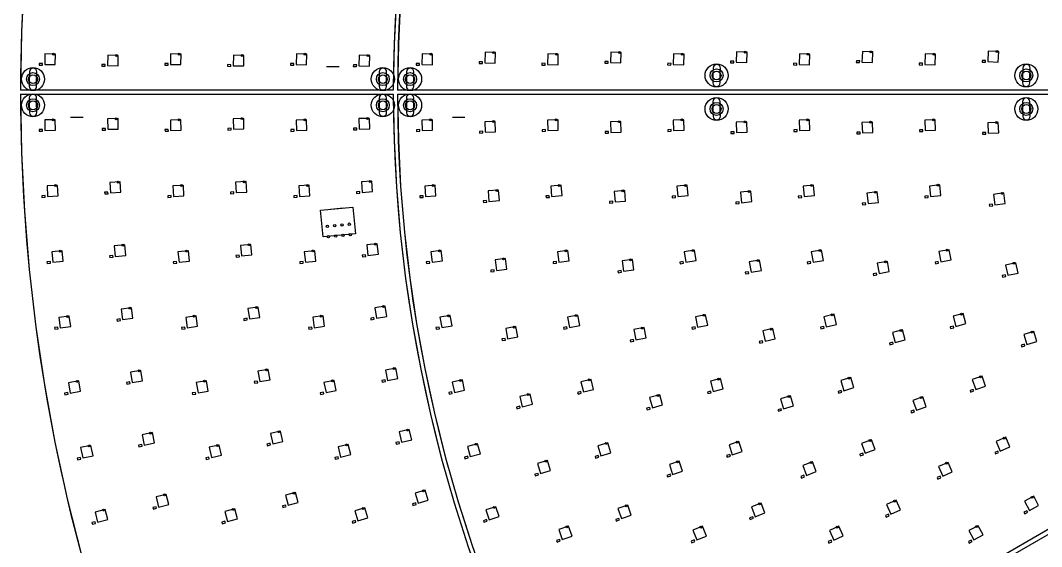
# Model space of a CAD drawing. Header units: millimetres. Extents: x -854 to 854, y -854 to 854.
# Drawn here: x -854 to -366.5, y -216.9 to 34.3 of the extents above; entities that cross this region are included whole.
import ezdxf

# ---------------------------------------------------------------- set-up
doc = ezdxf.new("R2010")
doc.units = ezdxf.units.MM
for name, color, linetype in [('CAP', 30, 'Continuous'), ('LED', 7, 'Continuous'), ('LED-GND', 7, 'Continuous'), ('MOUNT', 1, 'Continuous'), ('MOUNT-SYSTEM', 4, 'Continuous'), ('OUTLINE', 2, 'Continuous'), ('WAGO', 3, 'Continuous')]:
    doc.layers.add(name, color=color, linetype=linetype)

msp = doc.modelspace()

# ---------------------------------------------------------------- linework, layer by layer
at = {"layer": 'CAP'}
for points in [[(-573.42, 14.63), (-575.02, 14.68), (-575.04, 13.88), (-573.44, 13.83), (-573.42, 14.63)], [(-513.39, 14.76), (-514.99, 14.81), (-515.02, 14.01), (-513.42, 13.96), (-513.39, 14.76)], [(-453.36, 14.91), (-454.96, 14.97), (-454.99, 14.17), (-453.39, 14.11), (-453.36, 14.91)], [(-393.31, 15.12), (-394.91, 15.19), (-394.95, 14.39), (-393.35, 14.32), (-393.31, 15.12)], [(-843.49, 13.72), (-845.09, 13.75), (-845.11, 12.95), (-843.51, 12.92), (-843.49, 13.72)], [(-813.5, 13.16), (-815.1, 13.19), (-815.11, 12.39), (-813.51, 12.36), (-813.5, 13.16)], [(-783.48, 13.73), (-785.08, 13.76), (-785.1, 12.96), (-783.5, 12.93), (-783.48, 13.73)], [(-753.49, 13.13), (-755.09, 13.16), (-755.1, 12.36), (-753.5, 12.33), (-753.49, 13.13)], [(-723.47, 13.74), (-725.07, 13.77), (-725.09, 12.97), (-723.49, 12.94), (-723.47, 13.74)], [(-693.48, 13.08), (-695.08, 13.12), (-695.1, 12.32), (-693.5, 12.28), (-693.48, 13.08)], [(-663.46, 13.74), (-665.06, 13.78), (-665.08, 12.98), (-663.48, 12.94), (-663.46, 13.74)], [(-633.44, 14.54), (-635.04, 14.58), (-635.06, 13.78), (-633.46, 13.74), (-633.44, 14.54)], [(-603.45, 13.75), (-605.05, 13.79), (-605.07, 12.99), (-603.47, 12.95), (-603.45, 13.75)], [(-543.43, 13.76), (-545.03, 13.81), (-545.05, 13.01), (-543.45, 12.96), (-543.43, 13.76)], [(-483.41, 13.77), (-485.01, 13.83), (-485.03, 13.03), (-483.43, 12.97), (-483.41, 13.77)], [(-423.38, 13.79), (-424.98, 13.85), (-425.01, 13.05), (-423.41, 12.99), (-423.38, 13.79)], [(-843.41, -17.82), (-845.01, -17.85), (-845, -18.65), (-843.4, -18.62), (-843.41, -17.82)], [(-813.42, -17.26), (-815.02, -17.29), (-815, -18.09), (-813.4, -18.06), (-813.42, -17.26)], [(-783.4, -17.83), (-785, -17.86), (-784.98, -18.66), (-783.38, -18.63), (-783.4, -17.83)], [(-753.41, -17.22), (-755.01, -17.26), (-754.99, -18.06), (-753.39, -18.02), (-753.41, -17.22)], [(-723.38, -17.83), (-724.98, -17.87), (-724.97, -18.67), (-723.37, -18.63), (-723.38, -17.83)], [(-693.39, -17.18), (-694.99, -17.22), (-694.97, -18.01), (-693.37, -17.98), (-693.39, -17.18)], [(-663.36, -17.84), (-664.96, -17.88), (-664.94, -18.68), (-663.34, -18.64), (-663.36, -17.84)], [(-633.33, -18.63), (-634.93, -18.68), (-634.91, -19.48), (-633.31, -19.43), (-633.33, -18.63)], [(-603.34, -17.85), (-604.94, -17.89), (-604.92, -18.69), (-603.32, -18.65), (-603.34, -17.85)], [(-573.3, -18.73), (-574.9, -18.78), (-574.87, -19.58), (-573.27, -19.53), (-573.3, -18.73)], [(-543.31, -17.86), (-544.91, -17.91), (-544.89, -18.71), (-543.29, -18.66), (-543.31, -17.86)], [(-513.26, -18.85), (-514.86, -18.91), (-514.83, -19.71), (-513.23, -19.65), (-513.26, -18.85)], [(-483.27, -17.87), (-484.87, -17.92), (-484.85, -18.72), (-483.25, -18.67), (-483.27, -17.87)], [(-453.21, -19.01), (-454.81, -19.07), (-454.78, -19.87), (-453.18, -19.81), (-453.21, -19.01)], [(-423.23, -17.89), (-424.83, -17.95), (-424.8, -18.75), (-423.2, -18.69), (-423.23, -17.89)], [(-393.14, -19.22), (-394.73, -19.29), (-394.7, -20.09), (-393.1, -20.02), (-393.14, -19.22)], [(-812.21, -47.67), (-813.8, -47.76), (-813.76, -48.55), (-812.16, -48.46), (-812.21, -47.67)], [(-752.1, -47.55), (-753.7, -47.64), (-753.65, -48.44), (-752.05, -48.35), (-752.1, -47.55)], [(-691.98, -47.41), (-693.58, -47.51), (-693.53, -48.31), (-691.93, -48.21), (-691.98, -47.41)], [(-842.16, -49.35), (-843.76, -49.44), (-843.71, -50.24), (-842.11, -50.15), (-842.16, -49.35)], [(-782.05, -49.36), (-783.64, -49.46), (-783.6, -50.25), (-782, -50.16), (-782.05, -49.36)], [(-721.92, -49.37), (-723.51, -49.48), (-723.46, -50.27), (-721.86, -50.17), (-721.92, -49.37)], [(-661.76, -49.39), (-663.36, -49.5), (-663.3, -50.3), (-661.71, -50.18), (-661.76, -49.39)], [(-631.49, -51.76), (-633.08, -51.88), (-633.02, -52.68), (-631.42, -52.55), (-631.49, -51.76)], [(-601.58, -49.4), (-603.17, -49.53), (-603.11, -50.32), (-601.52, -50.2), (-601.58, -49.4)], [(-571.24, -52.03), (-572.83, -52.17), (-572.76, -52.97), (-571.17, -52.83), (-571.24, -52.03)], [(-541.35, -49.42), (-542.95, -49.56), (-542.88, -50.36), (-541.28, -50.22), (-541.35, -49.42)], [(-510.93, -52.38), (-512.52, -52.54), (-512.44, -53.33), (-510.85, -53.18), (-510.93, -52.38)], [(-481.07, -49.44), (-482.66, -49.6), (-482.58, -50.39), (-480.99, -50.24), (-481.07, -49.44)], [(-450.52, -52.82), (-452.11, -53), (-452.02, -53.8), (-450.43, -53.62), (-450.52, -52.82)], [(-420.71, -49.47), (-422.3, -49.64), (-422.21, -50.44), (-420.62, -50.26), (-420.71, -49.47)], [(-389.97, -53.41), (-391.55, -53.62), (-391.45, -54.41), (-389.86, -54.2), (-389.97, -53.41)], [(-749.58, -77.79), (-751.17, -77.95), (-751.09, -78.75), (-749.5, -78.59), (-749.58, -77.79)], [(-689.25, -77.55), (-690.84, -77.72), (-690.76, -78.52), (-689.17, -78.34), (-689.25, -77.55)], [(-839.72, -80.8), (-841.32, -80.95), (-841.24, -81.75), (-839.65, -81.6), (-839.72, -80.8)], [(-809.85, -78), (-811.45, -78.15), (-811.37, -78.95), (-809.78, -78.8), (-809.85, -78)], [(-779.42, -80.81), (-781.02, -80.97), (-780.94, -81.77), (-779.34, -81.6), (-779.42, -80.81)], [(-719.08, -80.81), (-720.67, -80.99), (-720.58, -81.78), (-718.99, -81.61), (-719.08, -80.81)], [(-658.66, -80.82), (-660.25, -81.01), (-660.16, -81.8), (-658.57, -81.61), (-658.66, -80.82)], [(-598.17, -80.82), (-599.75, -81.03), (-599.65, -81.82), (-598.06, -81.61), (-598.17, -80.82)], [(-537.56, -80.81), (-539.15, -81.05), (-539.03, -81.84), (-537.45, -81.6), (-537.56, -80.81)], [(-476.81, -80.8), (-478.39, -81.06), (-478.26, -81.85), (-476.68, -81.59), (-476.81, -80.8)], [(-415.83, -80.77), (-417.41, -81.06), (-417.26, -81.85), (-415.69, -81.55), (-415.83, -80.77)], [(-627.91, -84.73), (-629.5, -84.94), (-629.39, -85.74), (-627.81, -85.53), (-627.91, -84.73)], [(-567.25, -85.16), (-568.83, -85.39), (-568.71, -86.18), (-567.13, -85.95), (-567.25, -85.16)], [(-506.41, -85.69), (-507.98, -85.95), (-507.85, -86.74), (-506.28, -86.48), (-506.41, -85.69)], [(-445.31, -86.34), (-446.88, -86.64), (-446.73, -87.43), (-445.16, -87.13), (-445.31, -86.34)], [(-383.83, -87.19), (-385.39, -87.54), (-385.22, -88.32), (-383.65, -87.97), (-383.83, -87.19)], [(-806.37, -108.23), (-807.96, -108.44), (-807.85, -109.23), (-806.27, -109.02), (-806.37, -108.23)], [(-745.84, -107.91), (-747.42, -108.14), (-747.31, -108.93), (-745.72, -108.7), (-745.84, -107.91)], [(-714.87, -112.1), (-716.45, -112.35), (-716.33, -113.14), (-714.74, -112.89), (-714.87, -112.1)], [(-685.22, -107.54), (-686.8, -107.78), (-686.68, -108.57), (-685.09, -108.33), (-685.22, -107.54)], [(-654.07, -112.07), (-655.65, -112.33), (-655.52, -113.12), (-653.94, -112.86), (-654.07, -112.07)], [(-593.12, -112.01), (-594.69, -112.3), (-594.55, -113.09), (-592.97, -112.8), (-593.12, -112.01)], [(-531.96, -111.93), (-533.52, -112.26), (-533.36, -113.04), (-531.79, -112.72), (-531.96, -111.93)], [(-470.5, -111.81), (-472.06, -112.17), (-471.88, -112.95), (-470.32, -112.59), (-470.5, -111.81)], [(-408.64, -111.62), (-410.18, -112.03), (-409.97, -112.8), (-408.43, -112.39), (-408.64, -111.62)], [(-836.12, -112.14), (-837.7, -112.35), (-837.6, -113.15), (-836.01, -112.94), (-836.12, -112.14)], [(-775.54, -112.13), (-777.12, -112.35), (-777.01, -113.14), (-775.43, -112.92), (-775.54, -112.13)], [(-622.62, -117.48), (-624.19, -117.77), (-624.04, -118.56), (-622.47, -118.27), (-622.62, -117.48)], [(-561.34, -118), (-562.9, -118.32), (-562.74, -119.11), (-561.17, -118.78), (-561.34, -118)], [(-499.72, -118.62), (-501.28, -118.99), (-501.09, -119.77), (-499.54, -119.4), (-499.72, -118.62)], [(-437.61, -119.38), (-439.16, -119.79), (-438.95, -120.57), (-437.41, -120.15), (-437.61, -119.38)], [(-374.77, -120.31), (-376.29, -120.79), (-376.05, -121.56), (-374.53, -121.08), (-374.77, -120.31)], [(-801.76, -138.3), (-803.34, -138.57), (-803.2, -139.36), (-801.63, -139.09), (-801.76, -138.3)], [(-740.89, -137.86), (-742.46, -138.15), (-742.32, -138.93), (-740.74, -138.64), (-740.89, -137.86)], [(-679.87, -137.33), (-681.44, -137.64), (-681.29, -138.42), (-679.72, -138.11), (-679.87, -137.33)], [(-831.34, -143.33), (-832.91, -143.6), (-832.78, -144.39), (-831.2, -144.12), (-831.34, -143.33)], [(-770.4, -143.26), (-771.97, -143.55), (-771.82, -144.34), (-770.25, -144.05), (-770.4, -143.26)], [(-709.3, -143.18), (-710.87, -143.49), (-710.71, -144.27), (-709.14, -143.96), (-709.3, -143.18)], [(-648, -143.06), (-649.56, -143.4), (-649.39, -144.18), (-647.83, -143.84), (-648, -143.06)], [(-586.44, -142.9), (-588, -143.27), (-587.81, -144.05), (-586.26, -143.68), (-586.44, -142.9)], [(-524.55, -142.67), (-526.09, -143.09), (-525.89, -143.86), (-524.34, -143.45), (-524.55, -142.67)], [(-462.18, -142.34), (-463.71, -142.81), (-463.48, -143.57), (-461.95, -143.11), (-462.18, -142.34)], [(-399.15, -141.84), (-400.66, -142.37), (-400.4, -143.12), (-398.89, -142.6), (-399.15, -141.84)], [(-615.62, -149.9), (-617.17, -150.28), (-616.98, -151.06), (-615.43, -150.68), (-615.62, -149.9)], [(-553.52, -150.44), (-555.07, -150.85), (-554.86, -151.63), (-553.32, -151.21), (-553.52, -150.44)], [(-490.89, -151.05), (-492.42, -151.52), (-492.19, -152.28), (-490.66, -151.82), (-490.89, -151.05)], [(-427.47, -151.75), (-428.98, -152.28), (-428.71, -153.03), (-427.2, -152.5), (-427.47, -151.75)], [(-796.03, -168.19), (-797.6, -168.51), (-797.43, -169.3), (-795.87, -168.97), (-796.03, -168.19)], [(-734.73, -167.58), (-736.3, -167.93), (-736.12, -168.71), (-734.56, -168.36), (-734.73, -167.58)], [(-673.24, -166.85), (-674.79, -167.23), (-674.6, -168.01), (-673.05, -167.63), (-673.24, -166.85)], [(-825.4, -174.31), (-826.96, -174.64), (-826.8, -175.42), (-825.23, -175.1), (-825.4, -174.31)], [(-764, -174.17), (-765.56, -174.52), (-765.39, -175.3), (-763.83, -174.95), (-764, -174.17)], [(-702.38, -173.98), (-703.93, -174.36), (-703.74, -175.14), (-702.19, -174.76), (-702.38, -173.98)], [(-640.46, -173.73), (-642, -174.15), (-641.8, -174.92), (-640.25, -174.51), (-640.46, -173.73)], [(-578.16, -173.4), (-579.7, -173.85), (-579.47, -174.62), (-577.93, -174.16), (-578.16, -173.4)], [(-515.36, -172.93), (-516.88, -173.44), (-516.63, -174.2), (-515.11, -173.69), (-515.36, -172.93)], [(-451.88, -172.27), (-453.38, -172.83), (-453.1, -173.58), (-451.6, -173.02), (-451.88, -172.27)], [(-387.44, -171.27), (-388.9, -171.91), (-388.58, -172.65), (-387.12, -172.01), (-387.44, -171.27)], [(-606.93, -181.92), (-608.46, -182.37), (-608.23, -183.14), (-606.7, -182.68), (-606.93, -181.92)], [(-543.84, -182.37), (-545.36, -182.87), (-545.11, -183.63), (-543.59, -183.13), (-543.84, -182.37)], [(-479.96, -182.83), (-481.46, -183.4), (-481.17, -184.15), (-479.68, -183.58), (-479.96, -182.83)], [(-414.93, -183.27), (-416.4, -183.91), (-416.08, -184.64), (-414.61, -184), (-414.93, -183.27)], [(-789.18, -197.83), (-790.74, -198.22), (-790.54, -198.99), (-788.99, -198.61), (-789.18, -197.83)], [(-727.39, -197.03), (-728.94, -197.44), (-728.73, -198.21), (-727.18, -197.8), (-727.39, -197.03)], [(-665.32, -196.06), (-666.85, -196.51), (-666.63, -197.27), (-665.09, -196.83), (-665.32, -196.06)], [(-373.55, -199.75), (-374.97, -200.49), (-374.59, -201.2), (-373.18, -200.45), (-373.55, -199.75)], [(-694.12, -204.45), (-695.65, -204.9), (-695.43, -205.67), (-693.89, -205.22), (-694.12, -204.45)], [(-631.47, -204.01), (-632.99, -204.5), (-632.75, -205.26), (-631.22, -204.77), (-631.47, -204.01)], [(-568.29, -203.42), (-569.8, -203.95), (-569.54, -204.71), (-568.03, -204.17), (-568.29, -203.42)], [(-504.44, -202.61), (-505.92, -203.2), (-505.63, -203.94), (-504.14, -203.35), (-504.44, -202.61)], [(-439.65, -201.45), (-441.11, -202.11), (-440.78, -202.84), (-439.32, -202.18), (-439.65, -201.45)], [(-818.3, -205.05), (-819.85, -205.44), (-819.66, -206.22), (-818.11, -205.83), (-818.3, -205.05)], [(-756.37, -204.79), (-757.91, -205.2), (-757.71, -205.98), (-756.16, -205.56), (-756.37, -204.79)], [(-596.57, -213.43), (-598.08, -213.97), (-597.81, -214.72), (-596.31, -214.19), (-596.57, -213.43)], [(-532.32, -213.68), (-533.8, -214.27), (-533.51, -215.02), (-532.02, -214.43), (-532.32, -213.68)], [(-466.97, -213.83), (-468.43, -214.49), (-468.1, -215.22), (-466.64, -214.56), (-466.97, -213.83)], [(-400.08, -213.77), (-401.49, -214.51), (-401.12, -215.22), (-399.7, -214.47), (-400.08, -213.77)]]:
    msp.add_lwpolyline(points, dxfattribs=at)
at = {"layer": 'LED'}
for points in [[(-387.24, 14.4), (-387.02, 19.4), (-392.02, 19.62), (-392.24, 14.62), (-387.24, 14.4)], [(-837.4, 13.16), (-837.31, 18.16), (-842.31, 18.25), (-842.4, 13.25), (-837.4, 13.16)], [(-807.41, 12.6), (-807.31, 17.6), (-812.31, 17.69), (-812.4, 12.69), (-807.41, 12.6)], [(-777.39, 13.16), (-777.29, 18.16), (-782.29, 18.26), (-782.39, 13.26), (-777.39, 13.16)], [(-747.4, 12.55), (-747.3, 17.55), (-752.3, 17.65), (-752.4, 12.65), (-747.4, 12.55)], [(-717.38, 13.15), (-717.27, 18.15), (-722.27, 18.26), (-722.38, 13.26), (-717.38, 13.15)], [(-687.39, 12.5), (-687.28, 17.5), (-692.28, 17.61), (-692.39, 12.61), (-687.39, 12.5)], [(-657.37, 13.15), (-657.25, 18.15), (-662.25, 18.27), (-662.37, 13.27), (-657.37, 13.15)], [(-627.35, 13.93), (-627.22, 18.93), (-632.22, 19.06), (-632.35, 14.06), (-627.35, 13.93)], [(-597.36, 13.14), (-597.23, 18.14), (-602.23, 18.27), (-602.36, 13.27), (-597.36, 13.14)], [(-567.33, 14.01), (-567.19, 19), (-572.19, 19.15), (-572.33, 14.15), (-567.33, 14.01)], [(-537.35, 13.13), (-537.2, 18.13), (-542.2, 18.28), (-542.34, 13.28), (-537.35, 13.13)], [(-507.31, 14.11), (-507.15, 19.1), (-512.14, 19.27), (-512.31, 14.27), (-507.31, 14.11)], [(-477.33, 13.12), (-477.16, 18.12), (-482.16, 18.29), (-482.32, 13.29), (-477.33, 13.12)], [(-447.28, 14.23), (-447.09, 19.23), (-452.09, 19.42), (-452.28, 14.42), (-447.28, 14.23)], [(-417.3, 13.11), (-417.11, 18.11), (-422.11, 18.3), (-422.3, 13.3), (-417.3, 13.11)], [(-837.31, -18.16), (-837.4, -13.16), (-842.4, -13.25), (-842.31, -18.25), (-837.31, -18.16)], [(-807.31, -17.6), (-807.41, -12.6), (-812.4, -12.69), (-812.31, -17.69), (-807.31, -17.6)], [(-777.29, -18.16), (-777.39, -13.16), (-782.39, -13.26), (-782.29, -18.26), (-777.29, -18.16)], [(-747.3, -17.55), (-747.4, -12.55), (-752.4, -12.65), (-752.3, -17.65), (-747.3, -17.55)], [(-717.27, -18.15), (-717.38, -13.15), (-722.38, -13.26), (-722.27, -18.26), (-717.27, -18.15)], [(-687.28, -17.5), (-687.39, -12.5), (-692.39, -12.61), (-692.28, -17.61), (-687.28, -17.5)], [(-657.25, -18.15), (-657.37, -13.15), (-662.37, -13.27), (-662.25, -18.27), (-657.25, -18.15)], [(-627.22, -18.93), (-627.35, -13.93), (-632.35, -14.06), (-632.22, -19.06), (-627.22, -18.93)], [(-597.23, -18.14), (-597.36, -13.14), (-602.36, -13.27), (-602.23, -18.27), (-597.23, -18.14)], [(-567.19, -19), (-567.33, -14.01), (-572.33, -14.15), (-572.19, -19.15), (-567.19, -19)], [(-537.2, -18.13), (-537.35, -13.13), (-542.34, -13.28), (-542.2, -18.28), (-537.2, -18.13)], [(-507.15, -19.1), (-507.31, -14.11), (-512.31, -14.27), (-512.14, -19.27), (-507.15, -19.1)], [(-477.16, -18.12), (-477.33, -13.12), (-482.32, -13.29), (-482.16, -18.29), (-477.16, -18.12)], [(-447.09, -19.23), (-447.28, -14.23), (-452.28, -14.42), (-452.09, -19.42), (-447.09, -19.23)], [(-417.11, -18.11), (-417.3, -13.11), (-422.3, -13.3), (-422.11, -18.3), (-417.11, -18.11)], [(-387.02, -19.4), (-387.24, -14.4), (-392.24, -14.62), (-392.02, -19.62), (-387.02, -19.4)], [(-806.09, -47.77), (-806.37, -42.78), (-811.36, -43.06), (-811.08, -48.05), (-806.09, -47.77)], [(-745.99, -47.63), (-746.29, -42.64), (-751.28, -42.94), (-750.98, -47.93), (-745.99, -47.63)], [(-685.86, -47.46), (-686.19, -42.47), (-691.18, -42.8), (-690.85, -47.79), (-685.86, -47.46)], [(-836.04, -49.46), (-836.32, -44.46), (-841.31, -44.74), (-841.03, -49.74), (-836.04, -49.46)], [(-775.93, -49.44), (-776.23, -44.45), (-781.22, -44.75), (-780.92, -49.74), (-775.93, -49.44)], [(-715.8, -49.42), (-716.13, -44.43), (-721.12, -44.76), (-720.79, -49.75), (-715.8, -49.42)], [(-655.65, -49.4), (-656, -44.41), (-660.99, -44.77), (-660.63, -49.76), (-655.65, -49.4)], [(-625.37, -51.73), (-625.76, -46.74), (-630.75, -47.13), (-630.35, -52.12), (-625.37, -51.73)], [(-595.46, -49.37), (-595.85, -44.39), (-600.84, -44.78), (-600.45, -49.76), (-595.46, -49.37)], [(-565.12, -51.95), (-565.56, -46.97), (-570.54, -47.41), (-570.1, -52.39), (-565.12, -51.95)], [(-535.24, -49.34), (-535.67, -44.36), (-540.65, -44.79), (-540.22, -49.77), (-535.24, -49.34)], [(-504.81, -52.23), (-505.3, -47.26), (-510.28, -47.75), (-509.79, -52.72), (-504.81, -52.23)], [(-474.96, -49.29), (-475.45, -44.32), (-480.42, -44.81), (-479.93, -49.78), (-474.96, -49.29)], [(-444.41, -52.59), (-444.97, -47.62), (-449.93, -48.18), (-449.37, -53.15), (-444.41, -52.59)], [(-414.59, -49.23), (-415.15, -44.26), (-420.12, -44.82), (-419.56, -49.79), (-414.59, -49.23)], [(-383.86, -53.06), (-384.51, -48.1), (-389.47, -48.75), (-388.82, -53.71), (-383.86, -53.06)], [(-803.74, -77.88), (-804.21, -72.9), (-809.18, -73.37), (-808.72, -78.35), (-803.74, -77.88)], [(-743.46, -77.63), (-743.97, -72.65), (-748.94, -73.16), (-748.44, -78.13), (-743.46, -77.63)], [(-683.14, -77.33), (-683.69, -72.36), (-688.66, -72.91), (-688.11, -77.88), (-683.14, -77.33)], [(-833.61, -80.68), (-834.08, -75.7), (-839.05, -76.17), (-838.59, -81.15), (-833.61, -80.68)], [(-773.31, -80.64), (-773.81, -75.67), (-778.79, -76.17), (-778.29, -81.15), (-773.31, -80.64)], [(-712.96, -80.6), (-713.51, -75.63), (-718.48, -76.17), (-717.93, -81.14), (-712.96, -80.6)], [(-652.55, -80.54), (-653.15, -75.58), (-658.11, -76.17), (-657.52, -81.13), (-652.55, -80.54)], [(-592.06, -80.47), (-592.71, -75.51), (-597.67, -76.16), (-597.02, -81.12), (-592.06, -80.47)], [(-531.46, -80.37), (-532.19, -75.43), (-537.13, -76.15), (-536.41, -81.1), (-531.46, -80.37)], [(-470.72, -80.25), (-471.53, -75.32), (-476.46, -76.13), (-475.65, -81.06), (-470.72, -80.25)], [(-409.76, -80.07), (-410.69, -75.16), (-415.6, -76.09), (-414.67, -81), (-409.76, -80.07)], [(-621.81, -84.38), (-622.46, -79.43), (-627.42, -80.08), (-626.76, -85.04), (-621.81, -84.38)], [(-561.15, -84.72), (-561.87, -79.78), (-566.82, -80.5), (-566.09, -85.45), (-561.15, -84.72)], [(-500.31, -85.14), (-501.13, -80.2), (-506.06, -81.02), (-505.25, -85.95), (-500.31, -85.14)], [(-439.23, -85.65), (-440.16, -80.74), (-445.08, -81.67), (-444.15, -86.58), (-439.23, -85.65)], [(-377.77, -86.31), (-378.86, -81.43), (-383.74, -82.51), (-382.66, -87.39), (-377.77, -86.31)], [(-679.12, -107.06), (-679.88, -102.11), (-684.82, -102.87), (-684.06, -107.82), (-679.12, -107.06)], [(-830.01, -111.79), (-830.66, -106.84), (-835.62, -107.49), (-834.97, -112.45), (-830.01, -111.79)], [(-800.27, -107.88), (-800.92, -102.92), (-805.88, -103.57), (-805.22, -108.53), (-800.27, -107.88)], [(-769.44, -111.72), (-770.14, -106.77), (-775.09, -107.47), (-774.39, -112.42), (-769.44, -111.72)], [(-739.73, -107.5), (-740.44, -102.55), (-745.39, -103.25), (-744.68, -108.2), (-739.73, -107.5)], [(-708.77, -111.62), (-709.53, -106.68), (-714.47, -107.44), (-713.71, -112.38), (-708.77, -111.62)], [(-647.98, -111.5), (-648.81, -106.57), (-653.74, -107.4), (-652.91, -112.33), (-647.98, -111.5)], [(-587.04, -111.34), (-587.95, -106.43), (-592.87, -107.34), (-591.96, -112.25), (-587.04, -111.34)], [(-525.89, -111.14), (-526.9, -106.24), (-531.8, -107.25), (-530.79, -112.15), (-525.89, -111.14)], [(-464.46, -110.86), (-465.59, -105.99), (-470.46, -107.13), (-469.33, -112), (-464.46, -110.86)], [(-402.63, -110.47), (-403.92, -105.64), (-408.75, -106.94), (-407.46, -111.77), (-402.63, -110.47)], [(-616.54, -116.81), (-617.45, -111.89), (-622.36, -112.81), (-621.45, -117.72), (-616.54, -116.81)], [(-555.27, -117.21), (-556.28, -112.31), (-561.18, -113.32), (-560.17, -118.22), (-555.27, -117.21)], [(-493.67, -117.68), (-494.81, -112.81), (-499.68, -113.94), (-498.54, -118.81), (-493.67, -117.68)], [(-431.6, -118.24), (-432.9, -113.41), (-437.73, -114.7), (-436.43, -119.53), (-431.6, -118.24)], [(-368.81, -118.91), (-370.32, -114.14), (-375.09, -115.64), (-373.58, -120.41), (-368.81, -118.91)], [(-795.67, -137.73), (-796.51, -132.8), (-801.44, -133.63), (-800.6, -138.56), (-795.67, -137.73)], [(-734.81, -137.2), (-735.71, -132.28), (-740.62, -133.18), (-739.72, -138.1), (-734.81, -137.2)], [(-673.8, -136.58), (-674.78, -131.67), (-679.68, -132.65), (-678.71, -137.55), (-673.8, -136.58)], [(-456.21, -141), (-457.66, -136.22), (-462.45, -137.67), (-461, -142.45), (-456.21, -141)], [(-393.25, -140.25), (-394.9, -135.53), (-399.62, -137.18), (-397.97, -141.9), (-393.25, -140.25)], [(-825.25, -142.75), (-826.09, -137.82), (-831.02, -138.66), (-830.18, -143.59), (-825.25, -142.75)], [(-764.31, -142.61), (-765.22, -137.69), (-770.13, -138.59), (-769.23, -143.51), (-764.31, -142.61)], [(-703.23, -142.43), (-704.2, -137.53), (-709.11, -138.5), (-708.13, -143.4), (-703.23, -142.43)], [(-641.94, -142.2), (-643.01, -137.32), (-647.89, -138.38), (-646.83, -143.27), (-641.94, -142.2)], [(-580.41, -141.91), (-581.57, -137.05), (-586.44, -138.22), (-585.27, -143.08), (-580.41, -141.91)], [(-518.54, -141.53), (-519.83, -136.7), (-524.66, -137.99), (-523.37, -142.82), (-518.54, -141.53)], [(-609.58, -148.92), (-610.75, -144.06), (-615.61, -145.22), (-614.44, -150.09), (-609.58, -148.92)], [(-547.52, -149.29), (-548.81, -144.46), (-553.64, -145.76), (-552.35, -150.59), (-547.52, -149.29)], [(-484.92, -149.71), (-486.37, -144.93), (-491.16, -146.38), (-489.71, -151.16), (-484.92, -149.71)], [(-421.56, -150.16), (-423.21, -145.44), (-427.93, -147.09), (-426.28, -151.81), (-421.56, -150.16)], [(-789.97, -167.38), (-790.99, -162.49), (-795.88, -163.51), (-794.86, -168.4), (-789.97, -167.38)], [(-728.68, -166.68), (-729.78, -161.8), (-734.66, -162.9), (-733.56, -167.77), (-728.68, -166.68)], [(-667.2, -165.84), (-668.39, -160.98), (-673.25, -162.17), (-672.06, -167.03), (-667.2, -165.84)], [(-381.67, -169.25), (-383.66, -164.66), (-388.25, -166.66), (-386.25, -171.25), (-381.67, -169.25)], [(-819.33, -173.51), (-820.35, -168.61), (-825.25, -169.64), (-824.23, -174.53), (-819.33, -173.51)], [(-757.95, -173.27), (-759.05, -168.39), (-763.93, -169.49), (-762.83, -174.37), (-757.95, -173.27)], [(-696.34, -172.97), (-697.53, -168.11), (-702.39, -169.3), (-701.2, -174.16), (-696.34, -172.97)], [(-634.45, -172.59), (-635.74, -167.76), (-640.57, -169.05), (-639.28, -173.88), (-634.45, -172.59)], [(-572.18, -172.1), (-573.6, -167.3), (-578.4, -168.72), (-576.98, -173.52), (-572.18, -172.1)], [(-509.43, -171.44), (-511, -166.69), (-515.75, -168.27), (-514.18, -173.01), (-509.43, -171.44)], [(-446.01, -170.54), (-447.78, -165.86), (-452.46, -167.62), (-450.69, -172.3), (-446.01, -170.54)], [(-600.95, -180.62), (-602.37, -175.82), (-607.16, -177.24), (-605.74, -182.04), (-600.95, -180.62)], [(-537.91, -180.88), (-539.48, -176.13), (-544.23, -177.7), (-542.66, -182.45), (-537.91, -180.88)], [(-474.09, -181.11), (-475.85, -176.43), (-480.53, -178.19), (-478.77, -182.87), (-474.09, -181.11)], [(-409.16, -181.24), (-411.16, -176.66), (-415.74, -178.66), (-413.74, -183.24), (-409.16, -181.24)], [(-659.33, -194.78), (-660.73, -189.98), (-665.53, -191.38), (-664.14, -196.18), (-659.33, -194.78)], [(-783.16, -196.8), (-784.36, -191.95), (-789.21, -193.15), (-788.01, -198.01), (-783.16, -196.8)], [(-721.38, -195.88), (-722.68, -191.05), (-727.51, -192.35), (-726.21, -197.18), (-721.38, -195.88)], [(-433.91, -199.34), (-435.97, -194.79), (-440.52, -196.85), (-438.46, -201.41), (-433.91, -199.34)], [(-367.95, -197.29), (-370.29, -192.87), (-374.71, -195.21), (-372.37, -199.63), (-367.95, -197.29)], [(-812.27, -204.02), (-813.48, -199.17), (-818.33, -200.37), (-817.13, -205.23), (-812.27, -204.02)], [(-750.36, -203.65), (-751.65, -198.82), (-756.48, -200.11), (-755.19, -204.94), (-750.36, -203.65)], [(-688.14, -203.18), (-689.54, -198.38), (-694.34, -199.78), (-692.94, -204.58), (-688.14, -203.18)], [(-625.52, -202.58), (-627.04, -197.82), (-631.8, -199.34), (-630.28, -204.1), (-625.52, -202.58)], [(-562.39, -201.81), (-564.06, -197.09), (-568.78, -198.76), (-567.11, -203.48), (-562.39, -201.81)], [(-498.6, -200.77), (-500.45, -196.12), (-505.09, -197.97), (-503.25, -202.62), (-498.6, -200.77)], [(-590.67, -211.82), (-592.34, -207.11), (-597.06, -208.78), (-595.39, -213.49), (-590.67, -211.82)], [(-526.48, -211.85), (-528.33, -207.2), (-532.97, -209.05), (-531.13, -213.69), (-526.48, -211.85)], [(-461.23, -211.73), (-463.3, -207.17), (-467.85, -209.24), (-465.79, -213.79), (-461.23, -211.73)], [(-394.47, -211.31), (-396.81, -206.89), (-401.23, -209.23), (-398.89, -213.65), (-394.47, -211.31)]]:
    msp.add_lwpolyline(points, dxfattribs=at)
at = {"layer": 'LED-GND'}
for centre in [(-508.05, 19.08), (-447.99, 19.21), (-387.92, 19.39), (-838.21, 18.13), (-808.21, 17.57), (-778.19, 18.12), (-748.2, 17.52), (-718.18, 18.12), (-688.18, 17.47), (-658.16, 18.12), (-628.12, 18.9), (-598.13, 18.11), (-568.09, 18.98), (-538.1, 18.11), (-478.06, 18.1), (-418.02, 18.09), (-838.3, -13.23), (-808.3, -12.67), (-778.29, -13.23), (-748.3, -12.62), (-718.28, -13.22), (-688.29, -12.57), (-658.27, -13.22), (-628.25, -14), (-598.26, -13.22), (-568.23, -14.08), (-538.24, -13.21), (-508.21, -14.19), (-478.22, -13.2), (-448.18, -14.32), (-418.2, -13.2), (-388.14, -14.49), (-807.27, -42.88), (-747.18, -42.74), (-687.09, -42.58), (-837.22, -44.56), (-777.13, -44.55), (-717.02, -44.54), (-656.9, -44.53), (-626.66, -46.86), (-596.75, -44.51), (-566.45, -47.1), (-536.56, -44.48), (-506.19, -47.39), (-476.34, -44.45), (-445.86, -47.77), (-416.04, -44.41), (-385.4, -48.27), (-805.1, -73.04), (-744.86, -72.79), (-684.58, -72.51), (-834.97, -75.84), (-774.7, -75.81), (-714.4, -75.77), (-654.03, -75.73), (-593.6, -75.68), (-533.07, -75.61), (-472.41, -75.51), (-411.56, -75.38), (-623.34, -79.59), (-562.75, -79.96), (-502.01, -80.4), (-441.04, -80.96), (-379.72, -81.67), (-741.32, -102.73), (-680.76, -102.3), (-831.55, -107), (-801.8, -103.09), (-771.02, -106.94), (-710.41, -106.86), (-649.69, -106.77), (-588.83, -106.64), (-527.77, -106.47), (-466.46, -106.25), (-404.78, -105.92), (-618.32, -112.11), (-557.15, -112.54), (-495.68, -113.06), (-433.76, -113.69), (-371.16, -114.46), (-675.65, -131.9), (-797.39, -133), (-736.58, -132.49), (-458.51, -136.53), (-395.73, -135.88), (-826.96, -138.02), (-766.09, -137.9), (-705.07, -137.75), (-643.87, -137.56), (-582.44, -137.31), (-520.69, -136.98), (-611.61, -144.31), (-549.67, -144.75), (-487.22, -145.24), (-424.05, -145.78), (-669.25, -161.24), (-791.86, -162.72), (-730.65, -162.04), (-384.47, -165.07), (-821.23, -168.85), (-759.92, -168.64), (-698.39, -168.37), (-636.6, -168.04), (-574.45, -167.61), (-511.84, -167.03), (-448.6, -166.22), (-603.22, -176.13), (-540.32, -176.46), (-476.68, -176.79), (-411.97, -177.07), (-661.58, -190.28), (-785.22, -192.21), (-723.53, -191.33), (-436.77, -195.21), (-371.06, -193.34), (-814.34, -199.43), (-752.51, -199.1), (-690.39, -198.68), (-627.88, -198.14), (-564.89, -197.44), (-501.27, -196.5), (-593.17, -207.45), (-529.15, -207.58), (-464.09, -207.59), (-397.58, -207.36)]:
    msp.add_circle(centre, 0.45, dxfattribs=at)
at = {"layer": 'MOUNT'}
for centre, radius in [((-848, 6.25), 5.5), ((-681, 6.25), 5.5), ((-668, 6.25), 5.5), ((-521.68, 8), 5.5), ((-521.68, 8), 3.1), ((-521.68, 8), 2.11), ((-373.84, 8), 5.5), ((-373.84, 8), 3.1), ((-373.84, 8), 2.11), ((-848, 6.25), 3.1), ((-848, 6.25), 2.11), ((-681, 6.25), 3.1), ((-681, 6.25), 2.11), ((-668, 6.25), 3.1), ((-668, 6.25), 2.11), ((-848, -6.25), 5.5), ((-848, -6.25), 3.1), ((-848, -6.25), 2.11), ((-681, -6.25), 5.5), ((-681, -6.25), 3.1), ((-681, -6.25), 2.11), ((-668, -6.25), 5.5), ((-668, -6.25), 3.1), ((-668, -6.25), 2.11), ((-521.68, -8), 5.5), ((-373.84, -8), 5.5), ((-521.68, -8), 3.1), ((-521.68, -8), 2.11), ((-373.84, -8), 3.1), ((-373.84, -8), 2.11)]:
    msp.add_circle(centre, radius, dxfattribs=at)
at = {"layer": 'MOUNT-SYSTEM'}
for p, q in [((-701.83, 12.1), (-707.83, 12.1)), ((-676, 1), (-854, 1)), ((-225.99, 1), (-674, 1)), ((-854, -1), (-676, -1)), ((-674, -1), (-225.99, -1)), ((-824.07, -12.1), (-830.07, -12.1)), ((-641.81, -12.1), (-647.81, -12.1)), ((-196.22, -112.13), (-584.2, -336.13)), ((-583.2, -337.86), (-195.22, -113.86))]:
    msp.add_line(p, q, dxfattribs=at)
for points in [[(-740.08, 426.14), (-753.63, 401.69), (-766.35, 376.86), (-778.23, 351.67), (-789.27, 326.14), (-799.46, 300.28), (-808.8, 274.14), (-817.28, 247.71), (-824.9, 221.03), (-831.64, 194.12), (-837.51, 167), (-842.5, 139.68), (-846.59, 112.2), (-849.8, 84.57), (-852.1, 56.81), (-853.51, 28.95), (-854, 1)], [(-585.93, 337.13), (-596.63, 317.8), (-606.69, 298.17), (-616.08, 278.25), (-624.8, 258.06), (-632.86, 237.62), (-640.24, 216.95), (-646.94, 196.06), (-652.96, 174.96), (-658.29, 153.69), (-662.94, 132.24), (-666.88, 110.65), (-670.12, 88.92), (-672.66, 67.07), (-674.49, 45.13), (-675.6, 23.1), (-676, 1)], [(-584.2, 336.14), (-594.87, 316.86), (-604.89, 297.29), (-614.25, 277.43), (-622.95, 257.3), (-630.98, 236.92), (-638.34, 216.31), (-645.03, 195.48), (-651.03, 174.45), (-656.35, 153.23), (-660.97, 131.85), (-664.91, 110.32), (-668.14, 88.65), (-670.67, 66.87), (-672.49, 44.99), (-673.6, 23.03), (-674, 1)], [(-849.71, 9.77), (-849.73, 8.02), (-849.75, 6.26), (-849.76, 4.51), (-849.76, 2.76)], [(-846.21, 9.73), (-846.34, 10.41), (-846.71, 10.97), (-847.26, 11.36), (-847.94, 11.5), (-848.63, 11.37), (-849.19, 11), (-849.57, 10.45), (-849.71, 9.77), (-849.71, 9.77), (-849.71, 9.77), (-849.71, 9.77), (-849.71, 9.77)], [(-682.7, 9.78), (-682.73, 8.02), (-682.75, 6.27), (-682.76, 4.51), (-682.77, 2.76)], [(-679.2, 9.73), (-679.33, 10.41), (-679.7, 10.97), (-680.25, 11.35), (-680.93, 11.5), (-681.61, 11.37), (-682.17, 11.01), (-682.56, 10.46), (-682.7, 9.78)], [(-669.7, 9.78), (-669.73, 8.02), (-669.75, 6.27), (-669.76, 4.51), (-669.77, 2.76)], [(-666.2, 9.73), (-666.33, 10.41), (-666.7, 10.97), (-667.25, 11.35), (-667.93, 11.5), (-668.61, 11.37), (-669.17, 11.01), (-669.56, 10.46), (-669.7, 9.78), (-669.7, 9.78), (-669.7, 9.78), (-669.7, 9.78), (-669.7, 9.78)], [(-523.36, 11.54), (-523.4, 9.78), (-523.43, 8.03), (-523.45, 6.27), (-523.47, 4.52)], [(-519.86, 11.46), (-519.98, 12.15), (-520.35, 12.71), (-520.89, 13.1), (-521.57, 13.25), (-522.26, 13.13), (-522.82, 12.77), (-523.21, 12.22), (-523.36, 11.54), (-523.36, 11.54), (-523.36, 11.54), (-523.36, 11.54), (-523.36, 11.54)], [(-519.97, 4.49), (-519.95, 6.23), (-519.93, 7.97), (-519.9, 9.72), (-519.86, 11.46)], [(-375.49, 11.55), (-375.54, 9.8), (-375.59, 8.04), (-375.62, 6.28), (-375.64, 4.52)], [(-372, 11.45), (-372.11, 12.13), (-372.47, 12.7), (-373.01, 13.09), (-373.69, 13.25), (-374.38, 13.13), (-374.94, 12.77), (-375.34, 12.23), (-375.49, 11.55), (-375.49, 11.55), (-375.49, 11.55), (-375.49, 11.55), (-375.49, 11.55)], [(-372.14, 4.48), (-372.12, 6.22), (-372.09, 7.96), (-372.04, 9.71), (-372, 11.45)], [(-846.26, 2.75), (-846.26, 4.49), (-846.25, 6.24), (-846.23, 7.99), (-846.21, 9.73)], [(-679.27, 2.74), (-679.26, 4.49), (-679.25, 6.24), (-679.23, 7.98), (-679.2, 9.73)], [(-666.27, 2.74), (-666.26, 4.49), (-666.25, 6.24), (-666.23, 7.98), (-666.2, 9.73)], [(-849.76, 2.76), (-849.63, 2.08), (-849.26, 1.52), (-848.7, 1.14), (-848.02, 1), (-847.34, 1.14), (-846.78, 1.51), (-846.4, 2.07), (-846.26, 2.75), (-846.26, 2.75), (-846.26, 2.75), (-846.26, 2.75), (-846.26, 2.75)], [(-682.77, 2.76), (-682.63, 2.08), (-682.26, 1.52), (-681.71, 1.14), (-681.03, 1), (-680.34, 1.14), (-679.79, 1.51), (-679.41, 2.06), (-679.27, 2.74)], [(-669.77, 2.76), (-669.63, 2.08), (-669.26, 1.52), (-668.71, 1.14), (-668.03, 1), (-667.34, 1.14), (-666.79, 1.51), (-666.41, 2.06), (-666.27, 2.74)], [(-523.47, 4.52), (-523.34, 3.83), (-522.97, 3.28), (-522.41, 2.9), (-521.73, 2.75), (-521.05, 2.88), (-520.49, 3.25), (-520.11, 3.81), (-519.97, 4.49), (-519.97, 4.49), (-519.97, 4.49), (-519.97, 4.49), (-519.97, 4.49)], [(-375.64, 4.52), (-375.51, 3.84), (-375.15, 3.28), (-374.59, 2.9), (-373.92, 2.75), (-373.23, 2.88), (-372.67, 3.25), (-372.29, 3.8), (-372.14, 4.48)], [(-854, -1), (-853.51, -28.94), (-852.1, -56.81), (-849.8, -84.56), (-846.59, -112.2), (-842.5, -139.68), (-837.51, -166.99), (-831.64, -194.12), (-824.9, -221.03), (-817.28, -247.71), (-808.8, -274.13), (-799.46, -300.28), (-789.27, -326.13), (-778.23, -351.66), (-766.35, -376.85), (-753.63, -401.68), (-740.08, -426.13)], [(-846.26, -2.74), (-846.4, -2.06), (-846.78, -1.51), (-847.34, -1.13), (-848.02, -1), (-848.7, -1.14), (-849.26, -1.51), (-849.63, -2.07), (-849.76, -2.75), (-849.76, -2.75), (-849.76, -2.75), (-849.76, -2.75), (-849.76, -2.75)], [(-849.76, -2.75), (-849.76, -4.51), (-849.75, -6.26), (-849.73, -8.01), (-849.71, -9.77)], [(-846.21, -9.73), (-846.23, -7.98), (-846.25, -6.24), (-846.26, -4.49), (-846.26, -2.74)], [(-679.27, -2.74), (-679.41, -2.06), (-679.79, -1.51), (-680.34, -1.13), (-681.03, -1), (-681.71, -1.14), (-682.26, -1.52), (-682.63, -2.07), (-682.77, -2.76)], [(-682.77, -2.76), (-682.76, -4.51), (-682.75, -6.26), (-682.73, -8.02), (-682.7, -9.77)], [(-679.2, -9.72), (-679.23, -7.98), (-679.25, -6.23), (-679.26, -4.49), (-679.27, -2.74)], [(-676, -1), (-675.6, -23.09), (-674.49, -45.12), (-672.66, -67.07), (-670.12, -88.91), (-666.88, -110.64), (-662.94, -132.24), (-658.29, -153.68), (-652.96, -174.96), (-646.94, -196.05), (-640.24, -216.95), (-632.86, -237.62), (-624.8, -258.06), (-616.08, -278.25), (-606.69, -298.17), (-596.63, -317.8), (-585.93, -337.13)], [(-674, -1), (-673.6, -23.03), (-672.49, -44.99), (-670.67, -66.87), (-668.14, -88.65), (-664.91, -110.32), (-660.97, -131.85), (-656.35, -153.23), (-651.03, -174.44), (-645.03, -195.47), (-638.34, -216.3), (-630.98, -236.92), (-622.95, -257.29), (-614.25, -277.42), (-604.89, -297.28), (-594.87, -316.86), (-584.2, -336.13)], [(-666.27, -2.74), (-666.41, -2.06), (-666.79, -1.51), (-667.34, -1.13), (-668.03, -1), (-668.71, -1.14), (-669.26, -1.52), (-669.63, -2.07), (-669.77, -2.76), (-669.77, -2.76), (-669.77, -2.76), (-669.77, -2.76), (-669.77, -2.76)], [(-669.77, -2.76), (-669.76, -4.51), (-669.75, -6.26), (-669.73, -8.02), (-669.7, -9.77)], [(-666.2, -9.72), (-666.23, -7.98), (-666.25, -6.23), (-666.26, -4.49), (-666.27, -2.74)], [(-519.97, -4.48), (-520.11, -3.8), (-520.49, -3.25), (-521.05, -2.88), (-521.73, -2.75), (-522.41, -2.89), (-522.97, -3.27), (-523.34, -3.83), (-523.47, -4.51), (-523.47, -4.51), (-523.47, -4.51), (-523.47, -4.51), (-523.47, -4.51)], [(-523.47, -4.51), (-523.45, -6.27), (-523.43, -8.03), (-523.4, -9.78), (-523.36, -11.54)], [(-519.86, -11.46), (-519.9, -9.72), (-519.93, -7.97), (-519.95, -6.23), (-519.97, -4.48)], [(-372.14, -4.48), (-372.29, -3.8), (-372.67, -3.25), (-373.23, -2.88), (-373.92, -2.75), (-374.59, -2.9), (-375.15, -3.28), (-375.51, -3.84), (-375.64, -4.52), (-375.64, -4.52), (-375.64, -4.52), (-375.64, -4.52), (-375.64, -4.52)], [(-375.64, -4.52), (-375.62, -6.28), (-375.59, -8.04), (-375.54, -9.79), (-375.49, -11.55)], [(-372, -11.44), (-372.04, -9.7), (-372.09, -7.96), (-372.12, -6.22), (-372.14, -4.48)], [(-849.71, -9.77), (-849.57, -10.45), (-849.19, -11), (-848.63, -11.37), (-847.94, -11.5), (-847.26, -11.35), (-846.71, -10.97), (-846.34, -10.41), (-846.21, -9.73), (-846.21, -9.73), (-846.21, -9.73), (-846.21, -9.73), (-846.21, -9.73)], [(-682.7, -9.77), (-682.56, -10.45), (-682.17, -11), (-681.61, -11.37), (-680.93, -11.5), (-680.25, -11.35), (-679.7, -10.97), (-679.33, -10.41), (-679.2, -9.72)], [(-669.7, -9.77), (-669.56, -10.45), (-669.17, -11), (-668.61, -11.37), (-667.93, -11.5), (-667.25, -11.35), (-666.7, -10.97), (-666.33, -10.41), (-666.2, -9.72)], [(-523.36, -11.54), (-523.21, -12.21), (-522.82, -12.76), (-522.26, -13.12), (-521.57, -13.25), (-520.89, -13.09), (-520.35, -12.71), (-519.98, -12.14), (-519.86, -11.46), (-519.86, -11.46), (-519.86, -11.46), (-519.86, -11.46), (-519.86, -11.46)], [(-375.49, -11.55), (-375.34, -12.23), (-374.94, -12.77), (-374.38, -13.13), (-373.69, -13.25), (-373.01, -13.09), (-372.47, -12.7), (-372.11, -12.13), (-372, -11.44)]]:
    msp.add_lwpolyline(points, dxfattribs=at)
at = {"layer": 'OUTLINE'}
for p, q in [((-676, 1), (-854, 1)), ((-226, 1), (-674, 1)), ((-854, -1), (-676, -1)), ((-674, -1), (-226, -1)), ((-196.22, -112.13), (-584.2, -336.13)), ((-583.2, -337.87), (-195.22, -113.86))]:
    msp.add_line(p, q, dxfattribs=at)
for radius, start, end in [(854, 150.0671, 179.9329), (676, 150.0848, 179.9152), (674, 150.085, 179.915), (854, 180.0671, 209.9329), (676, 180.0848, 209.9152), (674, 180.085, 209.915)]:
    msp.add_arc((0, 0), radius, start, end, dxfattribs=at)
at = {"layer": 'WAGO'}
msp.add_line((-699.98, -55.36), (-705.96, -55.93), dxfattribs=at)
msp.add_lwpolyline([(-694.07, -67.56), (-709.5, -69.02), (-710.69, -56.37), (-695.25, -54.92), (-694.07, -67.56)], dxfattribs=at)
for centre in [(-703.97, -63.67), (-700.49, -63.35), (-697, -63.02), (-707.46, -64), (-703.5, -68.65), (-700.02, -68.33), (-696.54, -68), (-706.99, -68.98)]:
    msp.add_circle(centre, 0.6, dxfattribs=at)

doc.saveas('drawing.dxf')
